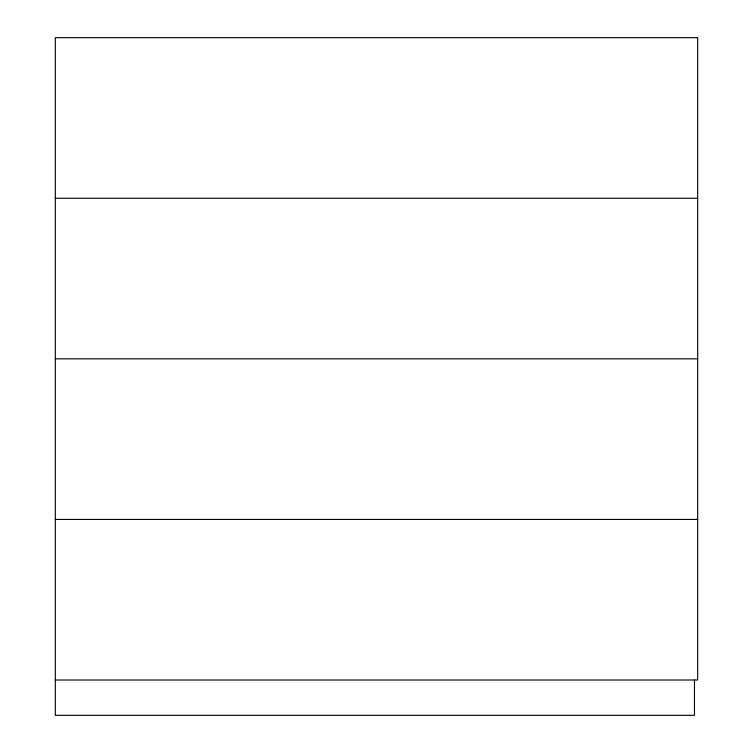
<?xml version="1.0" encoding="UTF-8"?>
<svg xmlns="http://www.w3.org/2000/svg" width="753" height="753" viewBox="0 0 753 753"><rect width="100%" height="100%" fill="white"/><g stroke="black" fill="none" stroke-linecap="round" stroke-linejoin="round"><path stroke-width="1.13" d="M55.317 198.246L697.683 198.246M55.317 358.833L697.683 358.833M55.317 519.429L697.683 519.429M55.317 680.015L697.683 680.015L697.683 37.65L55.317 37.65L55.317 715.35L694.473 715.35L694.473 680.053"/></g></svg>
